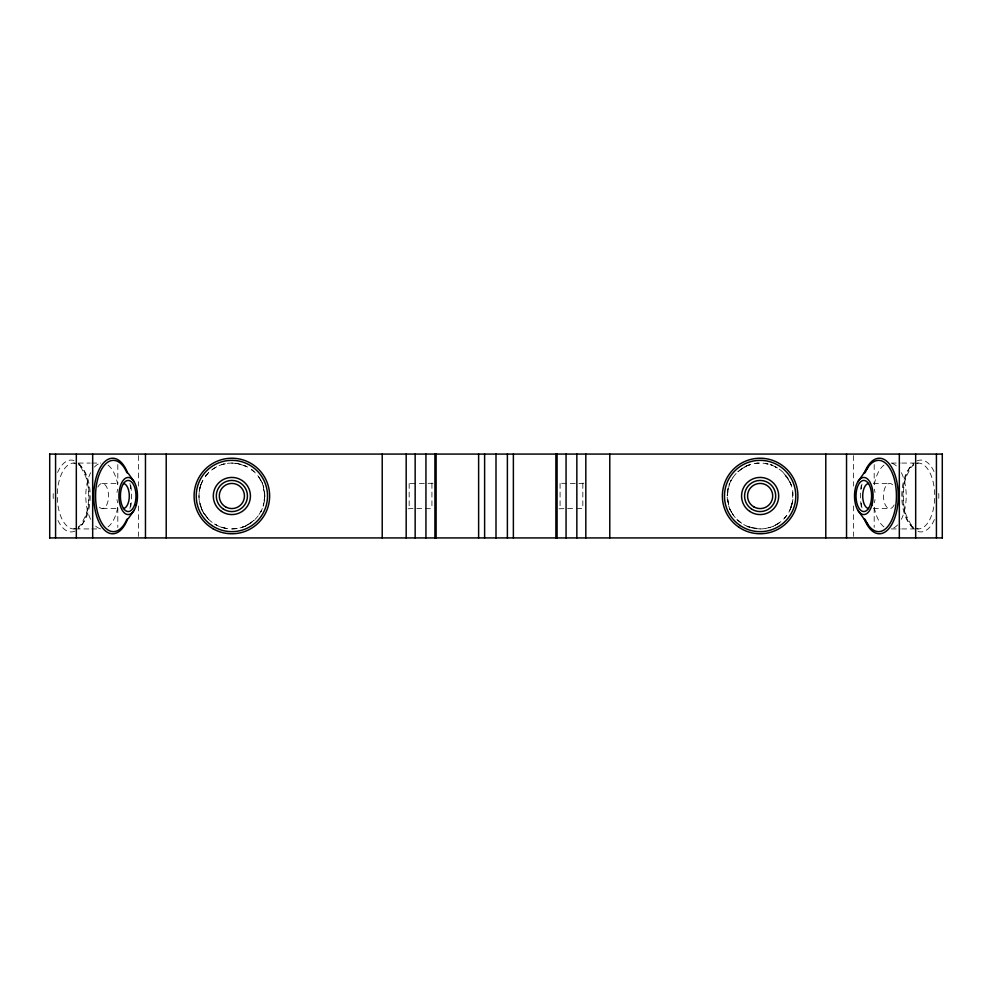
<?xml version="1.0" encoding="UTF-8"?>
<svg xmlns="http://www.w3.org/2000/svg" width="992" height="992" viewBox="0 0 992 992"><rect width="100%" height="100%" fill="white"/><g stroke="black" fill="none" stroke-linecap="round" stroke-linejoin="round"><path stroke-width="0.74" stroke-dasharray="4.96 3.72" d="M199.342 490.842L201.252 483.315C196.652 495.467 199.206 510.086 208.58 519.287M727.595 490.842L727.198 496L728.81 506.18L727.198 496L729.504 483.315L727.595 490.842L728.81 485.82M129.964 508.462L130.783 503.043M861.217 488.957L862.036 483.538M791.455 506.18L789.471 510.954L792.658 501.158L790.748 508.685L792.658 501.158L792.658 490.842M260.834 511.674L261.218 510.954L258.515 515.356M731.166 480.326L730.782 481.046L733.485 476.644M207.737 473.692L205.22 476.644L208.58 472.713M79.137 526.628L78.38 527.236L81.307 524.111L85.808 515.344C89.689 502.845 89.689 489.155 85.808 476.656L81.307 467.889L78.38 464.764L79.137 465.372M912.863 465.372L913.62 464.764L910.693 467.889L906.192 476.656C902.311 489.155 902.311 502.845 906.192 515.344L910.693 524.111L913.62 527.236L912.863 526.628M212.511 469.352L216.913 466.649L214.88 467.84M246.822 525.351L254.175 520.23L244.553 526.628L246.822 525.351L242.048 527.322L245.098 526.157M745.178 466.649L737.825 471.77L747.447 465.372L745.178 466.649L749.952 464.678L746.902 465.843M779.489 522.648L772.818 526.628L777.12 524.16M433.02 483.216L416.752 483.612M408.072 508.784L415.239 508.388M583.928 483.216L576.761 483.612M558.967 508.784L575.248 508.388M73.743 528.934L76.024 528.513M915.976 463.487L918.257 463.066M78.244 463.066L90.26 463.066M91.76 463.066L100.762 463.066M891.238 463.066L900.24 463.066M901.74 463.066L916.757 463.066M102.263 483.426L118.569 483.426M873.431 483.426L889.737 483.426M415.239 483.612L408.072 483.216M575.248 483.612L558.967 483.216M416.752 508.388L433.02 508.784M576.761 508.388L583.928 508.784M102.263 508.574L118.569 508.574M873.431 508.574L889.737 508.574M75.243 528.934L90.26 528.934M91.76 528.934L100.762 528.934M891.238 528.934L900.24 528.934M901.74 528.934L916.757 528.934M915.678 528.525L918.257 528.934M73.743 463.066L76.322 463.475M746.902 526.157L754.974 528.525L760.132 528.934L747.447 526.628L749.952 527.322L745.178 525.351M245.098 465.843L237.026 463.475L231.868 463.066L237.026 463.475L246.822 466.649M777.12 467.84L775.087 466.649L779.489 469.352M214.88 524.16L216.913 525.351L212.511 522.648M737.825 520.23L740.776 522.648M736.845 519.287L739.784 521.804M783.42 472.713L790.748 483.315L784.263 473.692M207.737 518.308L201.252 508.685L202.529 510.954L199.342 501.158M730.782 510.954L733.485 515.356L729.504 508.685L731.166 511.674M261.218 481.046L258.515 476.644L262.496 483.315L260.834 480.326M861.217 503.043L862.036 508.462M129.964 483.538L130.783 488.957M874.188 464.566L874.188 484.208M874.188 507.792L874.188 527.434M853.442 455.601L853.442 486.092M853.442 505.908L853.442 536.399M582.837 483.426L582.837 508.574M560.071 483.426L560.071 508.574M431.929 483.426L431.929 508.574M409.163 483.426L409.163 508.574M138.558 455.601L138.558 486.092M138.558 505.908L138.558 536.399M117.812 464.566L117.812 484.208M117.812 507.792L117.812 527.434M251.608 469.638A32.934 32.934 0 0 1 260.772 511.785M258.242 515.741A32.934 32.934 0 0 1 216.082 524.904M212.127 522.362A32.934 32.934 0 0 1 202.963 480.215M205.505 476.259A32.934 32.934 0 0 1 247.653 467.096M108.016 465.136A32.934 16.467 -90 0 1 117.701 484.493M117.701 507.507A32.934 16.467 -90 0 1 108.016 526.864M99.919 528.6A32.934 16.467 -90 0 1 94.376 524.904M90.619 519.287A32.934 16.467 -90 0 1 90.619 472.713M94.376 467.096A32.934 16.467 -90 0 1 99.919 463.4M97.824 487.109A12.574 6.287 -90 0 1 106.714 487.109A12.574 6.287 -90 0 1 106.714 504.891A12.574 6.287 -90 0 1 97.824 504.891M117.726 502.795A12.574 6.287 -90 0 1 116.982 499.546M116.982 492.454A12.574 6.287 -90 0 1 117.726 489.205M892.081 463.4A32.934 16.467 -90 0 1 897.624 467.096M901.381 472.713A32.934 16.467 -90 0 1 901.381 519.287M897.624 524.904A32.934 16.467 -90 0 1 892.081 528.6M883.984 526.864A32.934 16.467 -90 0 1 874.299 507.507M874.299 484.493A32.934 16.467 -90 0 1 883.984 465.136M894.176 504.891A12.574 6.287 -90 0 1 885.286 504.891A12.574 6.287 -90 0 1 885.286 487.109A12.574 6.287 -90 0 1 894.176 487.109M874.274 489.205A12.574 6.287 -90 0 1 875.018 492.454M875.018 499.546A12.574 6.287 -90 0 1 874.274 502.795M74.921 528.848A32.934 16.467 -90 0 1 57.276 496A32.934 16.467 -90 0 1 74.921 463.152M78.38 464.392A32.934 16.467 -90 0 1 90.21 496A32.934 16.467 -90 0 1 78.38 527.608M130.498 485.956A35.65 17.831 -90 0 1 130.82 488.424M130.82 503.576A35.65 17.831 -90 0 1 130.498 506.044M57.573 472.465A35.935 17.968 -90 0 1 74.97 460.896M78.616 463.314A35.935 17.968 -90 0 1 89.119 496A35.935 17.968 -90 0 1 78.616 528.686M74.97 531.104A35.935 17.968 -90 0 1 57.573 519.535M53.233 498.567A35.935 17.968 -90 0 1 53.233 493.433M130.758 485.361A37.77 18.885 -90 0 1 130.758 506.639M917.079 463.152A32.934 16.467 -90 0 1 934.724 496A32.934 16.467 -90 0 1 917.079 528.848M913.62 527.608A32.934 16.467 -90 0 1 901.79 496A32.934 16.467 -90 0 1 913.62 464.392M861.502 506.044A35.65 17.831 -90 0 1 861.18 503.576M861.18 488.424A35.65 17.831 -90 0 1 861.502 485.956M917.03 460.896A35.935 17.968 -90 0 1 934.427 472.465M938.767 493.433A35.935 17.968 -90 0 1 938.767 498.567M934.427 519.535A35.935 17.968 -90 0 1 917.03 531.104M913.384 528.686A35.935 17.968 -90 0 1 902.881 496A35.935 17.968 -90 0 1 913.384 463.314M861.242 506.639A37.77 18.885 -90 0 1 861.242 485.361M264.802 496L263.19 506.18L264.802 496L263.19 485.82L264.802 496M200.719 485.311L202.529 481.046L200.719 485.311M786.78 515.356L784.325 518.27L786.78 515.356M223.783 464.07L221.687 464.678L226.722 463.475L223.783 464.07M770.313 527.322L765.278 528.525L770.313 527.322M757.404 463.177L754.974 463.475L760.132 463.066L757.404 463.177M237.026 528.525L231.868 528.934L237.026 528.525M768.217 464.07L765.278 463.475L772.818 465.372L768.217 464.07M226.722 528.525L219.182 526.628L226.722 528.525M254.175 471.77L251.224 469.352L254.175 471.87M791.281 485.311L789.471 481.046L791.281 485.311M743.665 524.52A32.934 32.934 0 0 0 793.067 496A32.934 32.934 0 0 0 743.665 467.48A32.934 32.934 0 0 0 743.665 524.52"/><path stroke-width="1.49" d="M49.712 454.076L49.712 537.924M942.288 537.924L942.288 454.076M128.328 518.543L134.28 510.024M857.72 481.976L867.789 467.641M49.6 454.076L942.4 454.076M49.6 537.924L942.4 537.924M857.72 510.024L867.789 524.359M128.328 473.457L134.28 481.976M936.423 454.076L936.423 537.924M915.678 454.076L915.678 537.924M899.322 454.076L899.322 537.924M846.536 454.076L846.536 537.924M825.79 454.076L825.79 537.924M609.782 454.076L609.782 537.924M585.826 454.076L585.826 537.924M576.848 454.076L576.848 537.924M566.06 454.076L566.06 537.924M557.082 454.076L557.082 537.924M555.88 454.076L555.88 537.924M513.372 454.076L513.372 537.924M507.383 454.076L507.383 537.924M496 454.076L496 537.924M484.617 454.076L484.617 537.924M478.628 454.076L478.628 537.924M436.12 454.076L436.12 537.924M434.918 454.076L434.918 537.924M425.94 454.076L425.94 537.924M415.152 454.076L415.152 537.924M406.174 454.076L406.174 537.924M382.218 454.076L382.218 537.924M166.21 454.076L166.21 537.924M145.464 454.076L145.464 537.924M92.678 454.076L92.678 537.924M76.322 454.076L76.322 537.924M55.577 454.076L55.577 537.924M123.454 483.451A12.574 6.287 -90 0 1 129.295 496A12.574 6.287 -90 0 1 123.454 508.549M868.546 508.549A12.574 6.287 -90 0 1 862.705 496A12.574 6.287 -90 0 1 868.546 483.451M126.864 519.349A35.65 17.831 -90 0 1 101.097 521.804A35.65 17.831 -90 0 1 101.097 470.196A35.65 17.831 -90 0 1 126.864 472.651M127.757 518.63A37.77 18.885 -90 0 1 99.932 523.95A37.77 18.885 -90 0 1 99.932 468.05A37.77 18.885 -90 0 1 127.757 473.37M865.136 472.651A35.65 17.831 -90 0 1 890.903 470.196A35.65 17.831 -90 0 1 890.903 521.804A35.65 17.831 -90 0 1 865.136 519.349M864.243 473.37A37.77 18.885 -90 0 1 892.068 468.05A37.77 18.885 -90 0 1 892.068 523.95A37.77 18.885 -90 0 1 864.243 518.63M221.464 511.376A18.563 18.563 0 0 0 250.381 497.327A18.563 18.563 0 0 0 223.758 479.297A18.563 18.563 0 0 0 221.464 511.376M225.581 506.887A12.574 12.574 0 0 0 244.441 496A12.574 12.574 0 0 0 225.581 485.113A12.574 12.574 0 0 0 225.581 506.887M223.138 508.896A15.574 15.574 0 0 0 247.405 497.116A15.574 15.574 0 0 0 225.072 482A15.574 15.574 0 0 0 223.138 508.896M136.239 505.288A18.563 9.288 -90 0 0 128.191 477.437A18.563 9.288 -90 0 0 120.156 505.288A18.563 9.288 -90 0 0 136.239 505.288M134.639 504.73A15.574 7.787 -90 0 0 128.749 480.475A15.574 7.787 -90 0 0 121.198 502.808A15.574 7.787 -90 0 0 134.639 504.73M749.729 511.376A18.563 18.563 0 0 0 778.646 497.327A18.563 18.563 0 0 0 752.023 479.297A18.563 18.563 0 0 0 749.729 511.376M753.846 506.887A12.574 12.574 0 0 0 772.706 496A12.574 12.574 0 0 0 753.846 485.113A12.574 12.574 0 0 0 753.846 506.887M751.403 508.896A15.574 15.574 0 0 0 775.657 497.116A15.574 15.574 0 0 0 753.325 482A15.574 15.574 0 0 0 751.403 508.896M871.844 505.288A18.563 9.288 -90 0 0 863.809 477.437A18.563 9.288 -90 0 0 855.761 505.288A18.563 9.288 -90 0 0 871.844 505.288M870.542 503.787A15.574 7.787 -90 0 0 863.809 480.426A15.574 7.787 -90 0 0 857.063 503.787A15.574 7.787 -90 0 0 870.542 503.787M211.891 525.524A35.65 35.65 0 0 0 267.431 498.542A35.65 35.65 0 0 0 216.293 463.934A35.65 35.65 0 0 0 211.891 525.524M212.982 528.711A37.77 37.77 0 0 0 269.638 496A37.77 37.77 0 0 0 212.982 463.289A37.77 37.77 0 0 0 212.982 528.711M740.144 525.524A35.65 35.65 0 0 0 795.696 498.542A35.65 35.65 0 0 0 744.558 463.934A35.65 35.65 0 0 0 740.144 525.524M738.966 527.273A37.77 37.77 0 0 0 797.804 498.691A37.77 37.77 0 0 0 743.628 462.024A37.77 37.77 0 0 0 738.966 527.273"/></g></svg>
